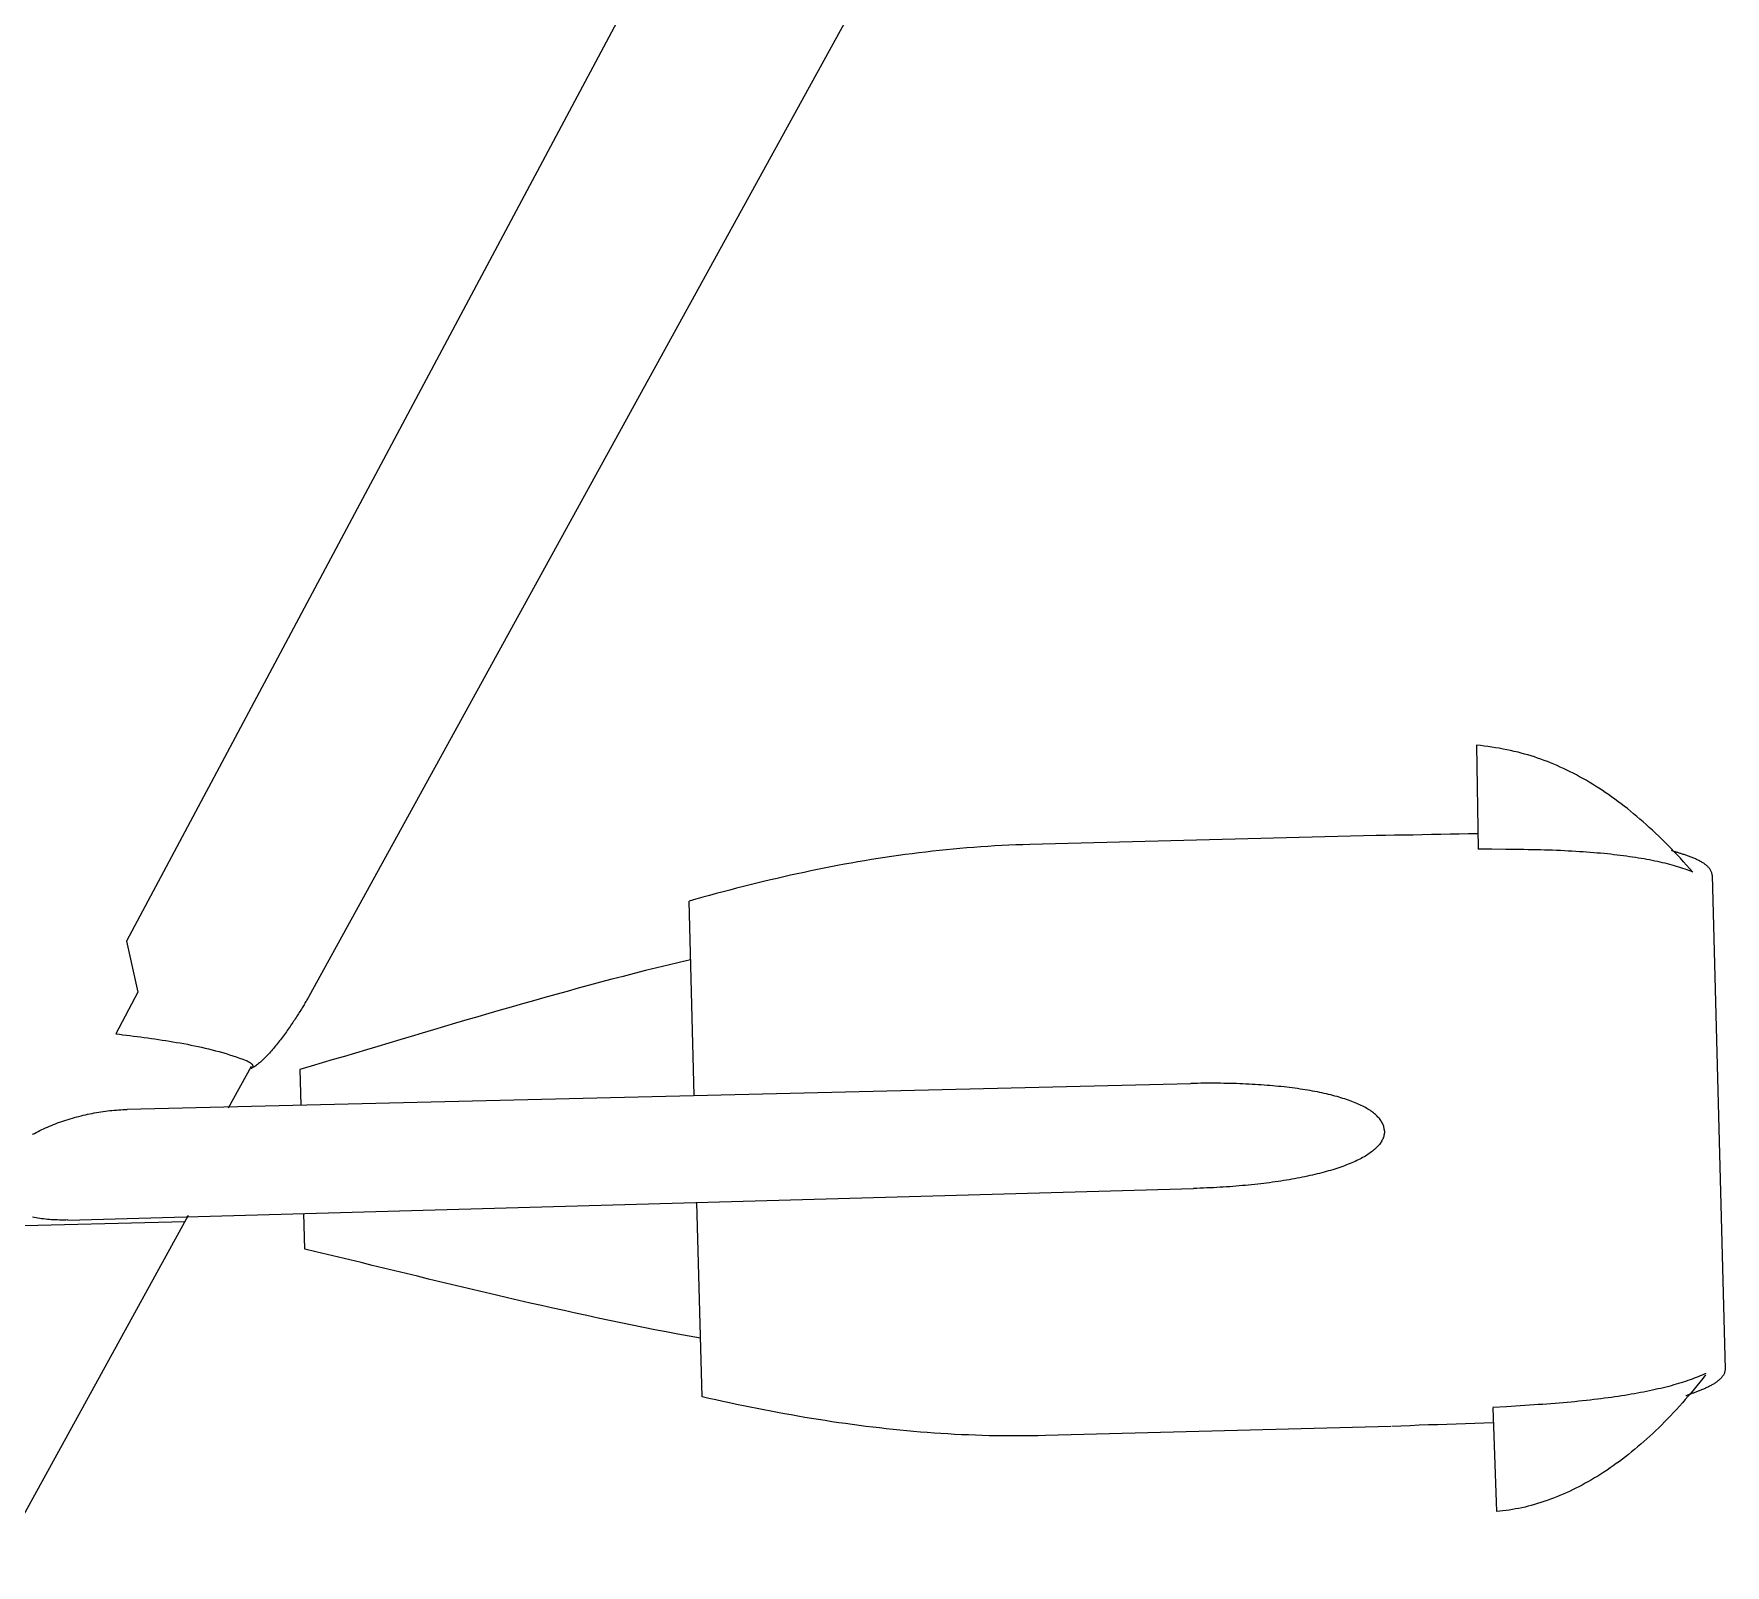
# Model space of a CAD drawing. Header units: millimetres. Extents: x -53019 to 0, y -25898 to 25919.
# Drawn here: x -21135 to -13856, y -15838 to -9247 of the extents above; entities that cross this region are included whole.
import ezdxf

# ---------------------------------------------------------------- set-up
doc = ezdxf.new("R2010")
doc.units = ezdxf.units.MM
doc.layers.add('ceco.net 193', color=7, linetype='Continuous', lineweight=5)

msp = doc.modelspace()

# ---------------------------------------------------------------- linework, layer by layer
at = {"layer": 'ceco.net 193', "linetype": 'Continuous'}
for p, q in [((-16900.15162, -7842.45066), (-19951.77874, -13390.47614)), ((-14926.09664, -12309.1321), (-14926.17538, -12308.67236)), ((-14926.09664, -12309.1321), (-14919.33516, -12755.71744)), ((-15357.74678, -12697.22632), (-16848.18068, -12736.25342)), ((-13911.71462, -12867.58158), (-13855.98448, -14995.62914)), ((-18293.12826, -13816.85324), (-18315.04084, -12979.8318)), ((-20686.79124, -13372.43452), (-20782.04124, -13551.03716)), ((-20200.16026, -13691.91826), (-20298.61828, -13870.9019)), ((-19989.56886, -13704.7605), (-19985.56328, -13857.85392)), ((-20733.56026, -13875.97682), (-16155.9875, -13765.07788)), ((-20988.45942, -14353.16408), (-16144.16126, -14216.81942)), ((-20470.15972, -14332.7501), (-26336.42434, -24997.64368)), ((-19969.3276, -14477.68758), (-19973.3408, -14324.59416)), ((-18259.1583, -15113.98298), (-18281.0785, -14276.96408)), ((-21391.16372, -14382.2801), (-20484.33546, -14358.5311)), ((-14856.43714, -15160.5361), (-14839.81284, -15606.86236)), ((-15294.62524, -15241.524), (-16781.56156, -15280.45966)), ((-14839.74934, -15606.40008), (-14839.81284, -15606.86236))]:
    msp.add_line(p, q, dxfattribs=at)
for points in [[(-17919.15898, -7869.14606), (-20736.67938, -13152.43496), (-20686.79124, -13372.43452)], [(-14747.47114, -12339.39366), (-14763.43758, -12335.54048), (-14779.48022, -12331.9032), (-14795.59144, -12328.48182), (-14811.75854, -12325.27888), (-14827.9866, -12322.29946), (-14844.25276, -12319.54102), (-14860.56718, -12317.0061), (-14876.91462, -12314.69724), (-14893.28492, -12312.61444), (-14909.68062, -12310.7577), (-14926.09664, -12309.1321)], [(-13995.59812, -12855.02128), (-14008.84168, -12839.88796), (-14022.0954, -12824.968), (-14035.37198, -12810.25886), (-14048.66126, -12795.76308), (-14061.96324, -12781.48066), (-14075.283, -12767.41414), (-14088.62054, -12753.55844), (-14101.97332, -12739.91356), (-14115.34134, -12726.48712), (-14128.7246, -12713.2715), (-14142.12564, -12700.27178), (-14155.54446, -12687.48288), (-14168.97598, -12674.90734), (-14182.4202, -12662.54516), (-14195.88982, -12650.39888), (-14209.36452, -12638.46342), (-14222.86462, -12626.74132), (-14236.3698, -12615.23512), (-14249.90038, -12603.93974), (-14263.44366, -12592.85772), (-14276.99964, -12581.98652), (-14290.5734, -12571.33376), (-14304.16748, -12560.88928), (-14317.77172, -12550.6607), (-14331.39628, -12540.64548), (-14345.03354, -12530.84616), (-14358.68858, -12521.25766), (-14372.3614, -12511.88252), (-14386.04692, -12502.72074), (-14399.75276, -12493.77232), (-14413.46876, -12485.03726), (-14427.2, -12476.5181), (-14440.9541, -12468.20722), (-14454.71836, -12460.11224), (-14468.49786, -12452.23062), (-14482.29514, -12444.56236), (-14496.11274, -12437.10492), (-14509.9405, -12429.86592), (-14523.78858, -12422.83774), (-14537.64682, -12416.02038), (-14551.52538, -12409.42146), (-14565.41664, -12403.03082), (-14579.32568, -12396.85608), (-14593.24742, -12390.8947), (-14607.19456, -12385.14668), (-14621.14678, -12379.61202), (-14635.11678, -12374.28818), (-14649.1071, -12369.18024), (-14663.11012, -12364.28566), (-14677.13092, -12359.6019), (-14691.1695, -12355.13404), (-14705.22332, -12350.88208), (-14719.2873, -12346.8384), (-14733.37668, -12343.00808), (-14747.47114, -12339.39366)], [(-16848.18068, -12736.25342), (-16878.67084, -12737.14496), (-16909.06956, -12738.227), (-16939.36668, -12739.497), (-16969.57998, -12740.94988), (-16999.70438, -12742.58564), (-17029.74496, -12744.40174), (-17059.7068, -12746.39818), (-17089.58482, -12748.57242), (-17119.39426, -12750.92192), (-17149.1275, -12753.44922), (-17178.7947, -12756.14924), (-17208.39332, -12759.01944), (-17237.92844, -12762.06236), (-17267.41022, -12765.27546), (-17296.8285, -12768.65112), (-17326.19598, -12772.19442), (-17355.5152, -12775.90028), (-17384.78616, -12779.7687), (-17414.0114, -12783.79968), (-17443.20108, -12787.98814), (-17472.34504, -12792.33662), (-17501.46106, -12796.8375), (-17530.54406, -12801.4984), (-17559.59658, -12806.30662), (-17588.6237, -12811.26978), (-17617.62796, -12816.38026), (-17646.61698, -12821.6406), (-17675.58314, -12827.04318), (-17704.54168, -12832.59562), (-17733.49006, -12838.2903), (-17762.42574, -12844.12468), (-17791.3665, -12850.1013), (-17820.29964, -12856.21508), (-17849.23532, -12862.46856), (-17878.17608, -12868.85666), (-17907.12954, -12875.37684), (-17936.08808, -12882.0291), (-17965.06694, -12888.8109), (-17994.05596, -12895.72478), (-18023.07292, -12902.76566), (-18052.11274, -12909.93354), (-18081.17796, -12917.2208), (-18110.27366, -12924.63506), (-18139.40746, -12932.1687), (-18168.5692, -12939.82426), (-18197.77158, -12947.59412), (-18227.02222, -12955.4859), (-18256.31096, -12963.48944), (-18285.65558, -12971.60728), (-18315.04084, -12979.8318)], [(-14920.3283, -12690.19306), (-14960.28758, -12690.79504), (-15000.23162, -12691.50878), (-15040.1528, -12692.29618), (-15080.03842, -12693.12422), (-15119.88086, -12693.96496), (-15159.68012, -12694.77522), (-15199.43112, -12695.53214), (-15239.11862, -12696.19762), (-15278.73754, -12696.7361), (-15318.2828, -12697.11964), (-15357.74678, -12697.31014)], [(-14741.13892, -12758.11012), (-14800.56476, -12757.45988), (-14860.0033, -12756.67756), (-14919.33516, -12755.71744)], [(-13995.59812, -12855.02128), (-14003.58388, -12851.79294), (-14011.7703, -12848.62048), (-14020.15484, -12845.50136), (-14028.7375, -12842.43558), (-14037.51828, -12839.42314), (-14046.50226, -12836.46404), (-14055.6869, -12833.55828), (-14065.06204, -12830.7084), (-14074.64292, -12827.91186), (-14084.42192, -12825.16866), (-14094.39396, -12822.48134), (-14104.56412, -12819.84736), (-14114.9324, -12817.26418), (-14125.49372, -12814.74196), (-14136.25316, -12812.27054), (-14147.2031, -12809.85246), (-14158.3537, -12807.48772), (-14169.70242, -12805.17886), (-14181.23656, -12802.92588), (-14192.96882, -12800.7237), (-14204.89412, -12798.5774), (-14217.00992, -12796.48698), (-14229.31876, -12794.4499), (-14241.82826, -12792.4687), (-14254.52064, -12790.54084), (-14267.40606, -12788.66886), (-14280.48452, -12786.85022), (-14293.7484, -12785.08746), (-14307.21294, -12783.37804), (-14320.86036, -12781.72704), (-14334.69574, -12780.12684), (-14348.72416, -12778.58252), (-14362.94308, -12777.09408), (-14377.34742, -12775.66152), (-14391.93972, -12774.2823), (-14406.71744, -12772.95896), (-14421.68566, -12771.68896), (-14436.84184, -12770.47738), (-14452.18344, -12769.3166), (-14467.71046, -12768.21424), (-14483.41782, -12767.16522), (-14499.31822, -12766.17462), (-14515.40404, -12765.23736), (-14531.6702, -12764.35598), (-14548.12178, -12763.52794), (-14564.75878, -12762.76086), (-14581.57612, -12762.04458), (-14598.58142, -12761.38418), (-14615.76452, -12760.77966), (-14633.13304, -12760.23102), (-14650.67682, -12759.73572), (-14668.4111, -12759.29884), (-14686.32064, -12758.91784), (-14704.4156, -12758.59272), (-14722.68582, -12758.32348), (-14741.13892, -12758.11012)], [(-13911.71462, -12867.58158), (-13912.20992, -12864.39388), (-13912.90334, -12861.27222), (-13913.77964, -12858.21406), (-13914.83374, -12855.2194), (-13916.06818, -12852.28824), (-13917.46772, -12849.41804), (-13919.03236, -12846.6088), (-13920.75448, -12843.86306), (-13922.629, -12841.1732), (-13924.64322, -12838.54176), (-13926.8073, -12835.96874), (-13929.10092, -12833.44906), (-13931.52662, -12830.99034), (-13934.07424, -12828.58496), (-13936.74124, -12826.23292), (-13939.52, -12823.93422), (-13942.4029, -12821.68632), (-13945.3874, -12819.49176), (-13948.46842, -12817.348), (-13951.63834, -12815.2525), (-13954.89208, -12813.21034), (-13958.22202, -12811.20882), (-13961.63324, -12809.26064), (-13965.10034, -12807.35564), (-13968.63348, -12805.4989), (-13972.22504, -12803.68534), (-13975.86486, -12801.91496), (-13979.54786, -12800.18776), (-13983.26896, -12798.50374), (-13987.02054, -12796.85782), (-13990.8026, -12795.25508), (-13994.61006, -12793.69044), (-13998.42514, -12792.16644), (-14002.258, -12790.678), (-14006.08832, -12789.22766), (-14009.92118, -12787.81288), (-14013.74896, -12786.43366), (-14017.5615, -12785.08746), (-14021.35626, -12783.77682), (-14025.13324, -12782.49412), (-14028.87212, -12781.24952), (-14032.58052, -12780.03286), (-14036.24574, -12778.84668), (-14039.86778, -12777.6859), (-14043.43902, -12776.55814), (-14046.9493, -12775.45578), (-14050.391, -12774.38136), (-14053.7692, -12773.33234), (-14057.07628, -12772.30618), (-14060.29446, -12771.30542), (-14063.43136, -12770.32752), (-14066.47682, -12769.37248), (-14069.42322, -12768.4403), (-14072.26802, -12767.5259), (-14075.0036, -12766.63182), (-14077.62742, -12765.75806), (-14080.12424, -12764.89954), (-14082.50168, -12764.0588), (-14084.7445, -12763.23838), (-14086.84762, -12762.42812)], [(-18308.43684, -13232.13508), (-18357.0118, -13243.6235), (-18405.52834, -13255.31258), (-18453.99916, -13267.19724), (-18502.41664, -13279.26732), (-18550.78586, -13291.5152), (-18599.11698, -13303.9358), (-18647.39984, -13316.5215), (-18695.6446, -13329.26214), (-18743.8538, -13342.1501), (-18792.01728, -13355.1803), (-18840.15028, -13368.34512), (-18888.2528, -13381.6344), (-18936.31976, -13395.04306), (-18984.35878, -13408.56348), (-19032.36986, -13422.1855), (-19080.34792, -13435.90404), (-19128.3082, -13449.71402), (-19176.24816, -13463.6002), (-19224.16526, -13477.56258), (-19272.06204, -13491.591), (-19319.94104, -13505.6753), (-19367.80988, -13519.8104), (-19415.66348, -13533.99122), (-19463.50438, -13548.2076), (-19511.33512, -13562.44684), (-19559.16332, -13576.71148), (-19606.98136, -13590.98882), (-19654.7994, -13605.2687), (-19702.61744, -13619.55112), (-19750.42786, -13633.82084), (-19798.24336, -13648.07278), (-19846.06902, -13662.30186), (-19893.89214, -13676.49538), (-19941.72796, -13690.65334), (-19989.56886, -13704.7605)], [(-19951.77874, -13390.47614), (-19953.62786, -13393.80862), (-19955.5735, -13397.30112), (-19957.63344, -13400.94348), (-19959.78482, -13404.73316), (-19962.04288, -13408.66508), (-19964.4, -13412.73162), (-19966.84856, -13416.9277), (-19969.39618, -13421.25078), (-19972.02508, -13425.69324), (-19974.74796, -13430.24746), (-19977.5572, -13434.9109), (-19980.4528, -13439.67594), (-19983.4246, -13444.54258), (-19986.47514, -13449.50066), (-19989.60696, -13454.54002), (-19992.81244, -13459.66574), (-19996.0865, -13464.86512), (-19999.42914, -13470.13816), (-20002.84544, -13475.47216), (-20006.31762, -13480.86712), (-20009.85838, -13486.31542), (-20013.46264, -13491.81198), (-20017.12024, -13497.35426), (-20020.83626, -13502.9321), (-20024.60054, -13508.54042), (-20028.4207, -13514.17668), (-20032.28912, -13519.8358), (-20036.20326, -13525.51016), (-20040.15804, -13531.19722), (-20044.15854, -13536.88682), (-20048.1946, -13542.57642), (-20052.27638, -13548.2584), (-20056.38102, -13553.93022), (-20060.52376, -13559.5868), (-20064.69698, -13565.21544), (-20068.90068, -13570.82122), (-20073.1247, -13576.39398), (-20077.37666, -13581.9261), (-20081.64386, -13587.41758), (-20085.93646, -13592.85572), (-20090.23922, -13598.24052), (-20094.55468, -13603.56436), (-20098.88284, -13608.81962), (-20103.2237, -13614.0063), (-20107.57218, -13619.11678), (-20111.91812, -13624.14598), (-20116.27168, -13629.08628), (-20120.61762, -13633.9326), (-20124.97118, -13638.6824), (-20129.31204, -13643.32552), (-20133.6529, -13647.85942), (-20137.97598, -13652.28156), (-20142.29144, -13656.58178), (-20146.5942, -13660.755), (-20150.87918, -13664.79868), (-20155.14638, -13668.70266), (-20159.38818, -13672.4644), (-20163.6122, -13676.08136), (-20167.8032, -13679.54338), (-20171.97134, -13682.85046), (-20176.10646, -13685.9899), (-20180.2111, -13688.9617), (-20184.28018, -13691.75824), (-20188.31116, -13694.37444), (-20192.29896, -13696.80268), (-20196.24866, -13699.04296), (-20200.15518, -13701.08512)], [(-20782.04124, -13551.03716), (-20766.97396, -13552.932), (-20751.84826, -13554.83192), (-20736.6616, -13556.75216), (-20721.42668, -13558.69018), (-20706.13334, -13560.64852), (-20690.80444, -13562.63988), (-20675.43744, -13564.66426), (-20660.03488, -13566.72928), (-20644.60438, -13568.83748), (-20629.15102, -13570.99394), (-20613.67988, -13573.20628), (-20598.18842, -13575.47704), (-20582.69188, -13577.8113), (-20567.19534, -13580.21414), (-20551.69372, -13582.69064), (-20536.20226, -13585.24842), (-20520.71842, -13587.88748), (-20505.25236, -13590.62052), (-20489.799, -13593.43992), (-20474.37612, -13596.366), (-20458.98626, -13599.39114), (-20443.62434, -13602.5255), (-20428.30814, -13605.77416), (-20413.03512, -13609.1422), (-20397.80528, -13612.6347), (-20382.6364, -13616.2542), (-20367.5234, -13620.00578), (-20352.4739, -13623.90214), (-20337.49806, -13627.93566), (-20322.5908, -13632.12158), (-20307.76482, -13636.45736), (-20293.01758, -13640.95316), (-20278.36432, -13645.61406), (-20263.79742, -13650.44514), (-20249.3372, -13655.4464), (-20234.9735, -13660.628), (-20220.71902, -13665.99248)], [(-20220.71902, -13665.99248), (-20219.88082, -13666.40396), (-20218.96388, -13666.85608), (-20217.97074, -13667.3463), (-20216.92172, -13667.87716), (-20215.81936, -13668.44104), (-20214.65858, -13669.04048), (-20213.46986, -13669.67548), (-20212.2405, -13670.34096), (-20210.99336, -13671.03946), (-20209.72336, -13671.76844), (-20208.44574, -13672.5279), (-20207.16812, -13673.3153), (-20205.89812, -13674.1281), (-20204.63828, -13674.96884), (-20203.40384, -13675.83244), (-20202.1948, -13676.72398), (-20201.02386, -13677.6333), (-20199.90118, -13678.56802), (-20198.82676, -13679.52052), (-20197.81076, -13680.49334), (-20196.86842, -13681.4814), (-20195.99466, -13682.48978), (-20195.20726, -13683.5134), (-20194.5113, -13684.55226), (-20193.90932, -13685.60382), (-20193.42164, -13686.663), (-20193.04318, -13687.73996), (-20192.78156, -13688.82454), (-20192.65202, -13689.91674), (-20192.66472, -13691.01656), (-20192.81204, -13692.12654), (-20193.11684, -13693.23906), (-20193.58166, -13694.35666), (-20194.21412, -13695.47426), (-20195.0193, -13696.59694), (-20196.01244, -13697.72216), (-20197.191, -13698.84484), (-20198.56768, -13699.96498), (-20200.15518, -13701.08512)], [(-15322.63636, -13969.28118), (-15322.83956, -13965.35688), (-15323.2485, -13961.45036), (-15323.86318, -13957.56162), (-15324.67598, -13953.69828), (-15325.69198, -13949.85272), (-15326.91372, -13946.03256), (-15328.33358, -13942.23526), (-15329.95918, -13938.46082), (-15331.78798, -13934.70924), (-15333.81744, -13930.9856), (-15336.04248, -13927.28736), (-15338.47326, -13923.61706), (-15341.10216, -13919.96962), (-15343.9368, -13916.3552), (-15346.96956, -13912.76364), (-15350.19282, -13909.2051), (-15353.62182, -13905.67704), (-15357.24386, -13902.17438), (-15361.07164, -13898.70982), (-15365.08992, -13895.2732), (-15369.2987, -13891.8696), (-15373.70814, -13888.49902), (-15378.31062, -13885.16146), (-15383.1036, -13881.85946), (-15388.08962, -13878.59302), (-15393.26614, -13875.36214), (-15398.63824, -13872.16428), (-15404.19322, -13869.00452), (-15409.94124, -13865.88286), (-15415.87722, -13862.7993), (-15421.99608, -13859.75384), (-15428.29782, -13856.74648), (-15434.79006, -13853.77976), (-15441.45502, -13850.85114), (-15448.30794, -13847.9657), (-15455.34628, -13845.1209), (-15462.55226, -13842.31928), (-15469.94366, -13839.55576), (-15477.51032, -13836.83796), (-15485.2497, -13834.1608), (-15493.1618, -13831.5319), (-15501.24916, -13828.94364), (-15509.50162, -13826.4011), (-15517.92934, -13823.90174), (-15526.51708, -13821.4481), (-15535.275, -13819.04272), (-15544.19802, -13816.68306), (-15553.28106, -13814.3742), (-15562.52666, -13812.10598), (-15571.92974, -13809.88856), (-15581.4903, -13807.7194), (-15591.20834, -13805.5985), (-15601.08132, -13803.5284), (-15611.10162, -13801.50656), (-15621.27178, -13799.53044), (-15631.59688, -13797.60766), (-15642.06422, -13795.73568), (-15652.6738, -13793.9145), (-15663.42816, -13792.14412), (-15674.32222, -13790.42708), (-15685.35344, -13788.7583), (-15696.52944, -13787.14286), (-15707.83498, -13785.58076), (-15719.26752, -13784.072), (-15730.83468, -13782.61404), (-15742.52884, -13781.20942), (-15754.35, -13779.86068), (-15766.29308, -13778.56274), (-15778.36062, -13777.32068), (-15790.545, -13776.12942), (-15802.84876, -13774.99658), (-15815.26174, -13773.91708), (-15827.79664, -13772.89346), (-15840.43314, -13771.92318), (-15853.18394, -13771.00878), (-15866.03888, -13770.15026), (-15878.99288, -13769.34762), (-15892.05102, -13768.59578), (-15905.20568, -13767.9049), (-15918.45686, -13767.2699), (-15931.80202, -13766.68824), (-15945.23862, -13766.165), (-15958.76412, -13765.69764), (-15972.37598, -13765.28362), (-15986.06912, -13764.92802), (-15999.84608, -13764.63084), (-16013.69924, -13764.38954), (-16027.6286, -13764.20158), (-16041.63162, -13764.07204), (-16055.7083, -13764.00092), (-16069.84594, -13763.98568), (-16084.05978, -13764.02632), (-16098.32696, -13764.12284), (-16112.65764, -13764.27778), (-16127.0442, -13764.4886), (-16141.49426, -13764.7553), (-16155.9875, -13765.07788)], [(-21140.1787, -13983.76172), (-21132.55616, -13979.6139), (-21124.8244, -13975.52704), (-21116.96818, -13971.4986), (-21109.00528, -13967.5362), (-21100.93062, -13963.6373), (-21092.75182, -13959.80698), (-21084.47396, -13956.0427), (-21076.0945, -13952.347), (-21067.6236, -13948.72496), (-21059.06126, -13945.17404), (-21050.41002, -13941.70186), (-21041.6775, -13938.3008), (-21032.86624, -13934.98102), (-21023.9864, -13931.73998), (-21015.02528, -13928.57768), (-21006.0032, -13925.4992), (-20996.91762, -13922.502), (-20987.77108, -13919.59116), (-20978.56866, -13916.76668), (-20969.31798, -13914.02856), (-20960.0165, -13911.37934), (-20950.67692, -13908.81648), (-20941.29416, -13906.35014), (-20931.88092, -13903.97016), (-20922.42958, -13901.6867), (-20912.96046, -13899.49722), (-20903.46594, -13897.40172), (-20893.94856, -13895.39766), (-20884.42356, -13893.4952), (-20874.88586, -13891.68926), (-20865.34816, -13889.97984), (-20855.80538, -13888.37202), (-20846.26006, -13886.86072), (-20836.72998, -13885.45102), (-20827.21006, -13884.14546), (-20817.70538, -13882.93642), (-20808.21594, -13881.83152), (-20798.75444, -13880.83076), (-20789.32088, -13879.9316), (-20779.92034, -13879.13404), (-20770.55028, -13878.44316), (-20761.23102, -13877.85896), (-20751.94732, -13877.37382), (-20742.7195, -13876.99536), (-20733.54248, -13876.72104)], [(-15322.63636, -13969.28118), (-15322.63636, -13973.2131), (-15322.83956, -13977.13486), (-15323.2485, -13981.049), (-15323.8581, -13984.95298), (-15324.66836, -13988.84426), (-15325.69198, -13992.72284), (-15326.91372, -13996.58872), (-15328.33358, -14000.4419), (-15329.96426, -14004.28492), (-15331.7956, -14008.11016), (-15333.8276, -14011.92016), (-15336.06026, -14015.71238), (-15338.49866, -14019.4919), (-15341.14026, -14023.2511), (-15343.9749, -14026.99252), (-15347.01274, -14030.71616), (-15350.2487, -14034.42202), (-15353.68532, -14038.10502), (-15357.32514, -14041.7677), (-15361.158, -14045.41006), (-15365.18136, -14049.02956), (-15369.41046, -14052.6262), (-15373.8326, -14056.19744), (-15378.44524, -14059.74836), (-15383.25854, -14063.27388), (-15388.25726, -14066.77146), (-15393.4541, -14070.24364), (-15398.83636, -14073.68788), (-15404.41166, -14077.10672), (-15410.17746, -14080.49762), (-15416.1236, -14083.85804), (-15422.26278, -14087.19052), (-15428.58992, -14090.49252), (-15435.09994, -14093.76658), (-15441.7903, -14097.00762), (-15448.661, -14100.21564), (-15455.71966, -14103.39318), (-15462.95612, -14106.5377), (-15470.3653, -14109.6492), (-15477.95736, -14112.72768), (-15485.7196, -14115.76806), (-15493.6571, -14118.77542), (-15501.76986, -14121.74722), (-15510.0528, -14124.68346), (-15518.50084, -14127.57906), (-15527.11906, -14130.44164), (-15535.90746, -14133.26612), (-15544.86096, -14136.04996), (-15553.9694, -14138.7957), (-15563.24802, -14141.50334), (-15572.67904, -14144.17034), (-15582.27262, -14146.7967), (-15592.02114, -14149.38242), (-15601.9246, -14151.92496), (-15611.983, -14154.42686), (-15622.18872, -14156.88812), (-15632.5443, -14159.3062), (-15643.04466, -14161.67856), (-15653.69234, -14164.01028), (-15664.48226, -14166.29882), (-15675.41442, -14168.54164), (-15686.48374, -14170.7362), (-15697.68768, -14172.89012), (-15709.03132, -14174.99578), (-15720.50196, -14177.05572), (-15732.1123, -14179.06994), (-15743.84456, -14181.0359), (-15755.70636, -14182.95868), (-15767.68754, -14184.83066), (-15779.79826, -14186.65438), (-15792.02074, -14188.42984), (-15804.36768, -14190.15704), (-15816.82638, -14191.83852), (-15829.3943, -14193.4692), (-15842.07652, -14195.04654), (-15854.8705, -14196.57816), (-15867.76862, -14198.06152), (-15880.7658, -14199.49154), (-15893.86966, -14200.87076), (-15907.07004, -14202.20172), (-15920.36694, -14203.47934), (-15933.75528, -14204.70616), (-15947.23506, -14205.88218), (-15960.81136, -14207.00232), (-15974.4664, -14208.07674), (-15988.2078, -14209.09274), (-16002.03048, -14210.06048), (-16015.92682, -14210.97488), (-16029.90444, -14211.83848), (-16043.95572, -14212.6462), (-16058.0832, -14213.40312), (-16072.27164, -14214.1067), (-16086.52612, -14214.7544), (-16100.84664, -14215.35384), (-16115.22558, -14215.89486), (-16129.66294, -14216.38254), (-16144.16126, -14216.81942)], [(-20988.47974, -14352.41986), (-20997.62628, -14352.6256), (-21006.70424, -14352.7272), (-21015.72632, -14352.72212), (-21024.67474, -14352.6129), (-21033.55458, -14352.39954), (-21042.36076, -14352.0795), (-21051.08566, -14351.65786), (-21059.7242, -14351.13208), (-21068.28146, -14350.49962), (-21076.74728, -14349.76048), (-21085.11912, -14348.91974), (-21093.38936, -14347.9774), (-21101.558, -14346.93346), (-21109.62504, -14345.78538), (-21117.58032, -14344.5357), (-21125.42638, -14343.18442), (-21133.15306, -14341.73408), (-21140.76036, -14340.1796)], [(-18265.76738, -14861.6797), (-18314.87574, -14852.74906), (-18363.93838, -14843.61522), (-18412.95784, -14834.2858), (-18461.94682, -14824.76842), (-18510.89262, -14815.06562), (-18559.80286, -14805.19264), (-18608.68008, -14795.14948), (-18657.52682, -14784.95392), (-18706.34308, -14774.60596), (-18755.12632, -14764.11322), (-18803.88162, -14753.4884), (-18852.60898, -14742.7315), (-18901.31348, -14731.85776), (-18949.99258, -14720.86972), (-18998.64628, -14709.78008), (-19047.2822, -14698.58884), (-19095.90034, -14687.31124), (-19144.49816, -14675.95236), (-19193.08582, -14664.51728), (-19241.64554, -14653.01616), (-19290.20018, -14641.45408), (-19338.74466, -14629.84374), (-19387.2739, -14618.18768), (-19435.79298, -14606.49606), (-19484.30444, -14594.7765), (-19532.81082, -14583.03662), (-19581.31466, -14571.2815), (-19629.81342, -14559.5213), (-19678.3071, -14547.76364), (-19726.80586, -14536.01614), (-19775.29954, -14524.28642), (-19823.80084, -14512.57956), (-19872.30468, -14500.90572), (-19920.81614, -14489.27506), (-19969.3276, -14477.68758)], [(-13939.10344, -15012.56078), (-13946.90632, -15016.20314), (-13954.9124, -15019.79978), (-13963.12168, -15023.35324), (-13971.5367, -15026.86606), (-13980.14984, -15030.33316), (-13988.9611, -15033.75962), (-13997.98572, -15037.13782), (-14007.20084, -15040.47792), (-14016.61916, -15043.7723), (-14026.23814, -15047.02096), (-14036.06032, -15050.22898), (-14046.07554, -15053.39128), (-14056.29396, -15056.5104), (-14066.71304, -15059.58634), (-14077.32262, -15062.61656), (-14088.13794, -15065.60614), (-14099.14376, -15068.54746), (-14110.35532, -15071.44814), (-14121.75992, -15074.3031), (-14133.35502, -15077.11488), (-14145.15586, -15079.88094), (-14157.14974, -15082.60382), (-14169.33666, -15085.28098), (-14181.71916, -15087.91496), (-14194.2947, -15090.50322), (-14207.06328, -15093.0483), (-14220.02998, -15095.54766), (-14233.18972, -15098.00384), (-14246.53996, -15100.41684), (-14260.08324, -15102.78158), (-14273.81956, -15105.1006), (-14287.7413, -15107.37644), (-14301.86116, -15109.6091), (-14316.17406, -15111.79604), (-14330.67238, -15113.93472), (-14345.3612, -15116.03022), (-14360.2456, -15118.08), (-14375.31288, -15120.0866), (-14390.57574, -15122.04494), (-14406.02148, -15123.95756), (-14421.65518, -15125.827), (-14437.47938, -15127.65072), (-14453.49154, -15129.42872), (-14469.6942, -15131.161), (-14486.07974, -15132.84502), (-14502.65578, -15134.48586), (-14519.40962, -15136.08098), (-14536.35142, -15137.62784), (-14553.48626, -15139.13152), (-14570.7989, -15140.58948), (-14588.2995, -15142.00172), (-14605.9779, -15143.3657), (-14623.84934, -15144.68396), (-14641.89604, -15145.95396), (-14660.13324, -15147.17824), (-14678.5457, -15148.35934)], [(-13939.94164, -15019.1597), (-13952.37494, -15034.96866), (-13964.83364, -15050.56172), (-13977.3152, -15065.9465), (-13989.82978, -15081.11538), (-14002.36976, -15096.07598), (-14014.9326, -15110.82068), (-14027.52592, -15125.35456), (-14040.14718, -15139.67508), (-14052.7913, -15153.78732), (-14065.4659, -15167.68366), (-14078.17098, -15181.36918), (-14090.89638, -15194.84134), (-14103.65226, -15208.10268), (-14116.43354, -15221.15066), (-14129.2453, -15233.98528), (-14142.08246, -15246.61162), (-14154.94248, -15259.02206), (-14167.83552, -15271.22168), (-14180.75142, -15283.21048), (-14193.70034, -15294.98338), (-14206.66704, -15306.548), (-14219.6693, -15317.89926), (-14232.69188, -15329.03716), (-14245.74748, -15339.96424), (-14258.8234, -15350.6805), (-14271.93488, -15361.18086), (-14285.06668, -15371.46786), (-14298.22642, -15381.54912), (-14311.41664, -15391.41194), (-14324.63226, -15401.06648), (-14337.87582, -15410.50766), (-14351.14224, -15419.73548), (-14364.4366, -15428.75248), (-14377.76398, -15437.55866), (-14391.11422, -15446.14894), (-14404.48986, -15454.53094), (-14417.89598, -15462.69704), (-14431.3275, -15470.65232), (-14444.78442, -15478.39678), (-14458.27182, -15485.92788), (-14471.78462, -15493.24816), (-14485.32282, -15500.35508), (-14498.8915, -15507.2461), (-14512.48304, -15513.93138), (-14526.09998, -15520.39822), (-14539.74994, -15526.65932), (-14553.42276, -15532.70452), (-14567.1286, -15538.5389), (-14580.8573, -15544.15992), (-14594.6114, -15549.57012), (-14608.39598, -15554.76696), (-14622.20596, -15559.7479), (-14636.04134, -15564.5231), (-14649.9072, -15569.0824), (-14663.79846, -15573.43088)], [(-13855.98448, -14995.62914), (-13856.31976, -14998.83716), (-13856.84554, -15001.99184), (-13857.55928, -15005.09064), (-13858.45844, -15008.1361), (-13859.53794, -15011.12822), (-13860.78254, -15014.067), (-13862.19732, -15016.95498), (-13863.77212, -15019.78708), (-13865.50186, -15022.57346), (-13867.38146, -15025.3065), (-13869.4033, -15027.98874), (-13871.56738, -15030.62272), (-13873.85592, -15033.20844), (-13876.274, -15035.74336), (-13878.81654, -15038.23002), (-13881.47084, -15040.6735), (-13884.22928, -15043.06618), (-13887.10202, -15045.41314), (-13890.0662, -15047.71692), (-13893.12182, -15049.97498), (-13896.26126, -15052.18986), (-13899.48452, -15054.35648), (-13902.78398, -15056.48246), (-13906.15202, -15058.5678), (-13909.5861, -15060.60742), (-13913.07098, -15062.6064), (-13916.61174, -15064.56474), (-13920.2033, -15066.4799), (-13923.83042, -15068.3595), (-13927.49564, -15070.19846), (-13931.18626, -15071.99678), (-13934.89974, -15073.757), (-13938.63862, -15075.48166), (-13942.38512, -15077.16822), (-13946.1367, -15078.81668), (-13949.88828, -15080.42958), (-13953.63986, -15082.00692), (-13957.37874, -15083.55124), (-13961.09984, -15085.05746), (-13964.79554, -15086.5332), (-13968.47346, -15087.97592), (-13972.1082, -15089.38308), (-13975.70992, -15090.75976), (-13979.26338, -15092.10596), (-13982.76604, -15093.42168), (-13986.21536, -15094.70438), (-13989.60118, -15095.95914), (-13992.91842, -15097.18596), (-13996.162, -15098.3823), (-13999.32938, -15099.5507), (-14002.41294, -15100.68862), (-14005.39998, -15101.80114), (-14008.29812, -15102.8908), (-14011.08704, -15103.94998), (-14013.77182, -15104.9863), (-14016.34738, -15105.99722), (-14018.79594, -15106.98274), (-14021.12004, -15107.94794), (-14023.32222, -15108.88774), (-14025.38216, -15109.80468)], [(-16781.56156, -15280.45966), (-16812.0568, -15281.16324), (-16842.46822, -15281.67378), (-16872.79328, -15281.99636), (-16903.04214, -15282.1259), (-16933.20972, -15282.07002), (-16963.30364, -15281.82364), (-16993.3239, -15281.39946), (-17023.27558, -15280.7924), (-17053.1663, -15280.005), (-17082.99352, -15279.03726), (-17112.75978, -15277.89426), (-17142.46762, -15276.576), (-17172.12212, -15275.08502), (-17201.73344, -15273.42132), (-17231.28888, -15271.58744), (-17260.7986, -15269.58592), (-17290.27276, -15267.4193), (-17319.71136, -15265.08758), (-17349.10424, -15262.59076), (-17378.47172, -15259.93392), (-17407.80364, -15257.1196), (-17437.11778, -15254.14526), (-17466.3989, -15251.01852), (-17495.66986, -15247.7343), (-17524.91288, -15244.29768), (-17554.14574, -15240.71374), (-17583.3659, -15236.9774), (-17612.57844, -15233.09628), (-17641.7859, -15229.06784), (-17670.99336, -15224.89716), (-17700.19574, -15220.58424), (-17729.4032, -15216.12908), (-17758.62336, -15211.53676), (-17787.84352, -15206.80982), (-17817.08146, -15201.94826), (-17846.3321, -15196.94954), (-17875.60306, -15191.82128), (-17904.89688, -15186.56348), (-17934.2161, -15181.17614), (-17963.5531, -15175.66688), (-17992.9282, -15170.03062), (-18022.3414, -15164.2699), (-18051.78254, -15158.3898), (-18081.26432, -15152.39032), (-18110.78674, -15146.274), (-18140.3625, -15140.0383), (-18169.98398, -15133.69084), (-18199.65118, -15127.23162), (-18229.37934, -15120.66318), (-18259.1583, -15113.98298)], [(-14678.5457, -15148.35934), (-14737.85978, -15152.11854), (-14797.17386, -15156.01236), (-14856.37618, -15160.07382)], [(-14854.01398, -15225.56518), (-14893.94278, -15227.05362), (-14933.8665, -15228.43284), (-14973.76482, -15229.73586), (-15013.63012, -15230.99316), (-15053.45478, -15232.24284), (-15093.23626, -15233.5103), (-15132.96694, -15234.83872), (-15172.62396, -15236.24842), (-15212.2124, -15237.78512), (-15251.71194, -15239.47422), (-15291.12766, -15241.3462)], [(-14663.79846, -15573.43088), (-14677.11314, -15577.37296), (-14690.47608, -15581.08898), (-14703.88982, -15584.58402), (-14717.3442, -15587.853), (-14730.8443, -15590.89338), (-14744.37742, -15593.7077), (-14757.94356, -15596.28834), (-14771.53764, -15598.64038), (-14785.1622, -15600.75366), (-14798.80454, -15602.63834), (-14812.45958, -15604.2868), (-14826.1324, -15605.69396), (-14839.81284, -15606.86236)]]:
    msp.add_lwpolyline(points, dxfattribs=at)

doc.saveas('drawing.dxf')
